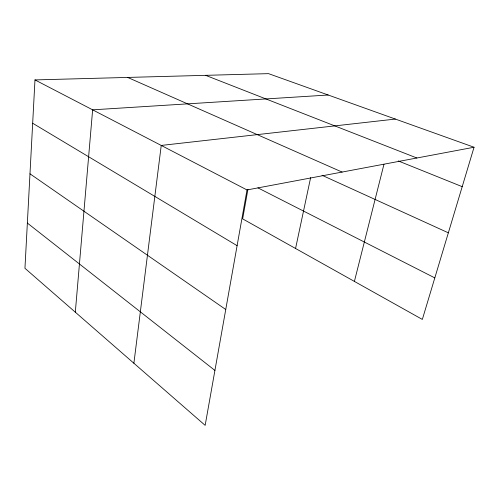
<?xml version="1.0" encoding="UTF-8"?>
<svg xmlns="http://www.w3.org/2000/svg" width="499" height="499" viewBox="0 0 499 499"><rect width="100%" height="100%" fill="white"/><g stroke="black" fill="none" stroke-linecap="round" stroke-linejoin="round"><path stroke-width="0.75" d="M474.05 147.242L268.543 73.646L34.98 79.915L24.95 268.294L205.151 425.354L247.011 189.951L474.05 147.242L422.341 319.429L242.651 218.874L247.916 189.364M75.312 312.187L92.633 109.836L328.205 95.016M133.888 363.241L161.239 145.434L395.383 119.068M295.564 248.483L310.64 177.594M354.402 281.405L383.974 164.258M205.613 75.337L416.865 158.002M398.264 160.934L462.211 186.67M127.657 77.426L342.089 172.068M322.005 175.261L448.351 232.821M257.964 187.88L434.81 277.899M34.98 79.915L247.011 189.951M32.672 123.241L237.1 245.676M29.977 173.814L225.754 309.511M27.358 223.059L214.919 370.426"/></g></svg>
